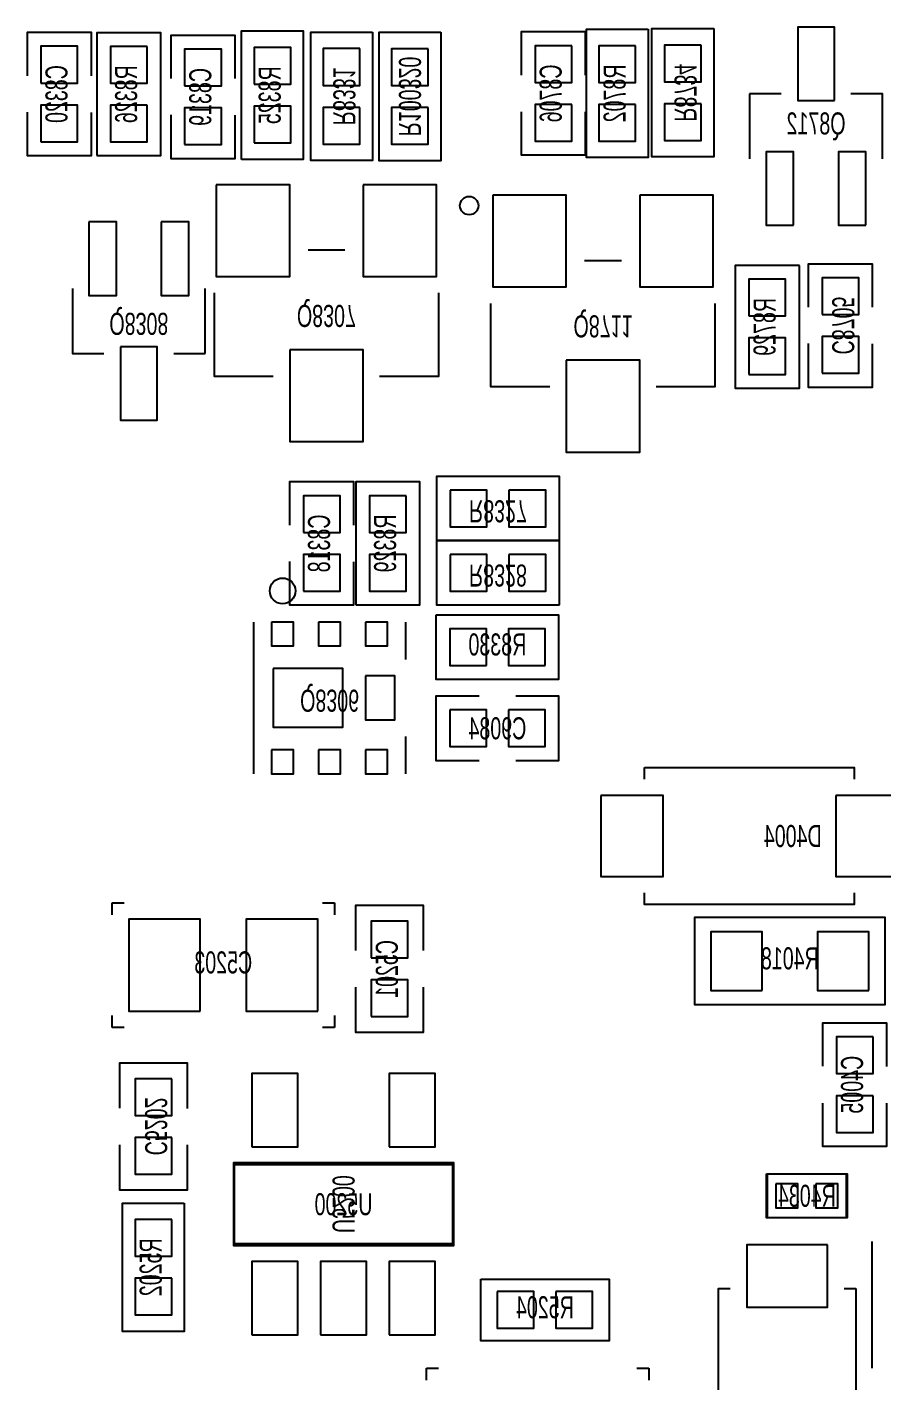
# Model space of a CAD drawing. Extents: x -3 to 113, y -19 to 74.
# Drawn here: x 25.97 to 37.82, y 8.4 to 27.15 of the extents above; entities that cross this region are included whole.
import ezdxf
from ezdxf.enums import TextEntityAlignment as Align

# ---------------------------------------------------------------- set-up
doc = ezdxf.new("R2010")
doc.units = 0
for name, color, linetype in [('PG_ASSEMBLY_BOTTOM', 254, 'CONTINUOUS'), ('PG_SILKSCREEN_BOTTOM', 254, 'CONTINUOUS'), ('PIN_BOTTOM', 12, 'CONTINUOUS'), ('RD_ASSEMBLY_BOTTOM', 40, 'CONTINUOUS'), ('RD_SILKSCREEN_BOTTOM', 254, 'CONTINUOUS')]:
    doc.layers.add(name, color=color, linetype=linetype)

msp = doc.modelspace()

# ---------------------------------------------------------------- linework, layer by layer
at = {"layer": 'PG_ASSEMBLY_BOTTOM'}
for points in [[(26.862532, 26.478738), (26.862532, 27.075638), (25.973532, 27.075638), (25.973532, 26.478738)], [(26.937208, 25.371552), (27.826208, 25.371552), (27.826208, 27.073352), (26.937208, 27.073352), (26.937208, 25.371552)], [(28.852114, 26.439114), (28.852114, 27.036014), (27.963114, 27.036014), (27.963114, 26.439114)], [(28.940506, 25.319482), (28.940506, 27.097482), (29.79547, 27.097482), (29.79547, 25.319482), (28.940506, 25.319482)], [(30.752796, 27.08148), (30.752796, 25.30348), (29.897832, 25.30348), (29.897832, 27.08148), (30.752796, 27.08148)], [(31.698438, 27.079448), (31.698438, 25.301448), (30.843474, 25.301448), (30.843474, 27.079448), (31.698438, 27.079448)], [(33.70072, 26.483564), (33.70072, 27.084274), (32.81172, 27.084274), (32.81172, 26.487374)], [(34.567622, 27.122374), (34.567622, 25.344374), (33.712658, 25.344374), (33.712658, 27.122374), (34.567622, 27.122374)], [(35.47364, 27.131518), (35.47364, 25.353518), (34.618676, 25.353518), (34.618676, 27.131518), (35.47364, 27.131518)], [(25.973532, 25.974548), (25.973532, 25.373838), (26.862532, 25.373838), (26.862532, 25.970738)], [(27.963114, 25.934924), (27.963114, 25.334214), (28.852114, 25.334214), (28.852114, 25.931114)], [(32.81172, 25.979374), (32.81172, 25.382474), (33.70072, 25.382474), (33.70072, 25.979374)], [(36.65982, 23.85314), (35.77082, 23.85314), (35.77082, 22.15134), (36.65982, 22.15134), (36.65982, 23.85314)], [(37.672518, 23.274274), (37.672518, 23.871174), (36.783518, 23.871174), (36.783518, 23.274274)], [(36.783518, 22.770084), (36.783518, 22.169374), (37.672518, 22.169374), (37.672518, 22.766274)], [(30.494986, 20.258786), (30.494986, 20.855686), (29.605986, 20.855686), (29.605986, 20.258786)], [(30.520386, 19.153886), (31.409386, 19.153886), (31.409386, 20.855686), (30.520386, 20.855686), (30.520386, 19.153886)], [(33.339786, 20.042886), (33.339786, 20.931886), (31.637986, 20.931886), (31.637986, 20.042886), (33.339786, 20.042886)], [(33.339786, 19.153886), (33.339786, 20.042886), (31.637986, 20.042886), (31.637986, 19.153886), (33.339786, 19.153886)], [(29.605986, 19.754596), (29.605986, 19.153886), (30.494986, 19.153886), (30.494986, 19.750786)], [(32.231076, 17.89049), (31.630366, 17.89049), (31.630366, 17.00149), (32.227266, 17.00149)], [(32.735266, 17.00149), (33.332166, 17.00149), (33.332166, 17.89049), (32.735266, 17.89049)], [(31.45917, 14.369288), (31.45917, 14.991588), (30.51937, 14.991588), (30.51937, 14.369288)], [(37.505132, 14.82598), (35.20694, 14.82598), (35.20694, 13.621512), (37.84854, 13.621512), (37.84854, 14.82598), (37.505132, 14.82598)], [(30.51937, 13.865098), (30.51937, 13.238988), (31.45917, 13.238988), (31.45917, 13.861288)], [(37.870384, 12.7635), (37.870384, 13.36421), (36.981384, 13.36421), (36.981384, 12.76731)], [(28.190952, 12.18565), (28.190952, 12.81176), (27.251152, 12.81176), (27.251152, 12.18946)], [(36.981384, 12.25931), (36.981384, 11.66241), (37.870384, 11.66241), (37.870384, 12.25931)], [(27.251152, 11.68146), (27.251152, 11.05916), (28.190952, 11.05916), (28.190952, 11.68146)], [(31.875984, 10.351008), (31.875984, 11.430508), (28.827984, 11.430508), (28.827984, 10.287508), (31.875984, 10.287508), (31.875984, 10.351008)], [(28.14828, 10.874756), (28.14828, 9.096756), (27.293316, 9.096756), (27.293316, 10.874756), (28.14828, 10.874756)], [(32.249872, 9.822434), (34.027872, 9.822434), (34.027872, 8.96747), (32.249872, 8.96747), (32.249872, 9.822434)]]:
    msp.add_lwpolyline(points, dxfattribs=at)
msp.add_lwpolyline([(36.204398, 11.28014), (37.321998, 11.28014), (37.321998, 10.67054), (36.204398, 10.67054)], close=True, dxfattribs=at)
at = {"layer": 'PG_SILKSCREEN_BOTTOM'}
for points in [[(35.970972, 26.229564), (35.970972, 25.329388)], [(36.407598, 26.229564), (35.970972, 26.229564)], [(37.809424, 25.329388), (37.809424, 26.229564), (37.372798, 26.229564)], [(29.861256, 24.0665), (30.369256, 24.0665)], [(33.68802, 23.922228), (34.19602, 23.922228)], [(26.600658, 23.532084), (26.600658, 22.631908), (27.037284, 22.631908)], [(28.43911, 22.631908), (28.43911, 23.532084)], [(29.378656, 22.31644), (28.565348, 22.31644), (28.565348, 23.47087)], [(31.665164, 23.47087), (31.665164, 22.31644), (30.851856, 22.31644)], [(33.20542, 22.172168), (32.392112, 22.172168), (32.392112, 23.326598)], [(35.491928, 23.326598), (35.491928, 22.172168), (34.67862, 22.172168)], [(28.002484, 22.631908), (28.43911, 22.631908)], [(31.630366, 19.012916), (31.630366, 18.123916), (33.332166, 18.123916), (33.332166, 19.012916), (31.630366, 19.012916)], [(29.109416, 16.815816), (29.109416, 18.915888)], [(31.209488, 18.915888), (31.209488, 18.399252)], [(31.209488, 17.332452), (31.209488, 16.815816)], [(34.518346, 16.90497), (37.418518, 16.90497), (37.418518, 16.74241)], [(34.518346, 16.74241), (34.518346, 16.90497)], [(27.15133, 15.030704), (27.31643, 15.030704)], [(27.15133, 14.865604), (27.15133, 15.030704)], [(30.05963, 15.030704), (30.22473, 15.030704)], [(30.22473, 15.030704), (30.22473, 14.865604)], [(37.418518, 15.16761), (37.418518, 15.00505), (34.518346, 15.00505), (34.518346, 15.16761)], [(27.15133, 13.303504), (27.15133, 13.468604)], [(30.22473, 13.468604), (30.22473, 13.303504)], [(27.31643, 13.303504), (27.15133, 13.303504)], [(30.22473, 13.303504), (30.05963, 13.303504)], [(31.863284, 10.312908), (31.863284, 11.405108), (28.840684, 11.405108), (28.840684, 10.312908), (31.863284, 10.312908)], [(36.213288, 10.675366), (37.313108, 10.675366), (37.313108, 11.275314), (36.213288, 11.275314), (36.213288, 10.675366)], [(37.662358, 10.34161), (37.662358, 8.59155)], [(35.702494, 6.790944), (35.539934, 6.790944), (35.539934, 9.691116), (35.702494, 9.691116)], [(37.439854, 9.691116), (37.439854, 6.790944), (37.277294, 6.790944)], [(37.277294, 9.691116), (37.439854, 9.691116)], [(31.502096, 8.587232), (31.667196, 8.587232)], [(31.502096, 8.422132), (31.502096, 8.587232)], [(34.410396, 8.587232), (34.575496, 8.587232)], [(34.575496, 8.587232), (34.575496, 8.422132)]]:
    msp.add_lwpolyline(points, dxfattribs=at)
for points in [[(32.21736, 24.680418, -1), (31.96336, 24.680418, -1), (32.21736, 24.680418)], [(29.687266, 19.347942, -1), (29.331666, 19.347942, -1), (29.687266, 19.347942)]]:
    msp.add_lwpolyline(points, format="xyb", dxfattribs=at)
at = {"layer": 'PIN_BOTTOM'}
for points in [[(37.144198, 26.135076), (37.144198, 27.151076), (36.636198, 27.151076), (36.636198, 26.135076)], [(26.164032, 26.377138), (26.672032, 26.377138), (26.672032, 26.885138), (26.164032, 26.885138)], [(27.635708, 26.882852), (27.127708, 26.882852), (27.127708, 26.374852), (27.635708, 26.374852)], [(28.153614, 26.337514), (28.661614, 26.337514), (28.661614, 26.845514), (28.153614, 26.845514)], [(29.113988, 26.360882), (29.621988, 26.360882), (29.621988, 26.868882), (29.113988, 26.868882)], [(30.579314, 26.85288), (30.071314, 26.85288), (30.071314, 26.34488), (30.579314, 26.34488)], [(31.524956, 26.850848), (31.016956, 26.850848), (31.016956, 26.342848), (31.524956, 26.342848)], [(33.51022, 26.893774), (33.00222, 26.893774), (33.00222, 26.385774), (33.51022, 26.385774)], [(34.39414, 26.893774), (33.88614, 26.893774), (33.88614, 26.385774), (34.39414, 26.385774)], [(35.300158, 26.902918), (34.792158, 26.902918), (34.792158, 26.394918), (35.300158, 26.394918)], [(26.164032, 25.564338), (26.672032, 25.564338), (26.672032, 26.072338), (26.164032, 26.072338)], [(27.635708, 26.070052), (27.127708, 26.070052), (27.127708, 25.562052), (27.635708, 25.562052)], [(33.51022, 26.080974), (33.00222, 26.080974), (33.00222, 25.572974), (33.51022, 25.572974)], [(34.39414, 26.080974), (33.88614, 26.080974), (33.88614, 25.572974), (34.39414, 25.572974)], [(35.300158, 26.090118), (34.792158, 26.090118), (34.792158, 25.582118), (35.300158, 25.582118)], [(28.153614, 25.524714), (28.661614, 25.524714), (28.661614, 26.032714), (28.153614, 26.032714)], [(29.113988, 25.548082), (29.621988, 25.548082), (29.621988, 26.056082), (29.113988, 26.056082)], [(30.579314, 26.04008), (30.071314, 26.04008), (30.071314, 25.53208), (30.579314, 25.53208)], [(31.524956, 26.038048), (31.016956, 26.038048), (31.016956, 25.530048), (31.524956, 25.530048)], [(36.580572, 24.407876), (36.580572, 25.423876), (36.199572, 25.423876), (36.199572, 24.407876)], [(37.580824, 24.407876), (37.580824, 25.423876), (37.199824, 25.423876), (37.199824, 24.407876)], [(28.591256, 24.96947), (28.591256, 23.69947), (29.607256, 23.69947), (29.607256, 24.96947)], [(30.623256, 24.96947), (30.623256, 23.69947), (31.639256, 23.69947), (31.639256, 24.96947)], [(32.41802, 24.825198), (32.41802, 23.555198), (33.43402, 23.555198), (33.43402, 24.825198)], [(34.45002, 24.825198), (34.45002, 23.555198), (35.46602, 23.555198), (35.46602, 24.825198)], [(26.829258, 24.453596), (26.829258, 23.437596), (27.210258, 23.437596), (27.210258, 24.453596)], [(27.82951, 24.453596), (27.82951, 23.437596), (28.21051, 23.437596), (28.21051, 24.453596)], [(35.96132, 23.15464), (36.46932, 23.15464), (36.46932, 23.66264), (35.96132, 23.66264)], [(36.974018, 23.172674), (37.482018, 23.172674), (37.482018, 23.680674), (36.974018, 23.680674)], [(27.265884, 22.726396), (27.265884, 21.710396), (27.773884, 21.710396), (27.773884, 22.726396)], [(35.96132, 22.34184), (36.46932, 22.34184), (36.46932, 22.84984), (35.96132, 22.84984)], [(36.974018, 22.359874), (37.482018, 22.359874), (37.482018, 22.867874), (36.974018, 22.867874)], [(29.607256, 22.68347), (29.607256, 21.41347), (30.623256, 21.41347), (30.623256, 22.68347)], [(33.43402, 22.539198), (33.43402, 21.269198), (34.45002, 21.269198), (34.45002, 22.539198)], [(29.796486, 20.157186), (30.304486, 20.157186), (30.304486, 20.665186), (29.796486, 20.665186)], [(31.218886, 20.665186), (30.710886, 20.665186), (30.710886, 20.157186), (31.218886, 20.157186)], [(31.828486, 20.741386), (31.828486, 20.233386), (32.336486, 20.233386), (32.336486, 20.741386)], [(32.641286, 20.741386), (32.641286, 20.233386), (33.149286, 20.233386), (33.149286, 20.741386)], [(29.796486, 19.344386), (30.304486, 19.344386), (30.304486, 19.852386), (29.796486, 19.852386)], [(31.218886, 19.852386), (30.710886, 19.852386), (30.710886, 19.344386), (31.218886, 19.344386)], [(31.828486, 19.852386), (31.828486, 19.344386), (32.336486, 19.344386), (32.336486, 19.852386)], [(32.641286, 19.852386), (32.641286, 19.344386), (33.149286, 19.344386), (33.149286, 19.852386)], [(29.357066, 18.916142), (29.357066, 18.585942), (29.661866, 18.585942), (29.661866, 18.916142)], [(30.007052, 18.916142), (30.007052, 18.585942), (30.311852, 18.585942), (30.311852, 18.916142)], [(30.657038, 18.916142), (30.657038, 18.585942), (30.961838, 18.585942), (30.961838, 18.916142)], [(32.328866, 18.314416), (32.328866, 18.822416), (31.820866, 18.822416), (31.820866, 18.314416)], [(33.141666, 18.314416), (33.141666, 18.822416), (32.633666, 18.822416), (32.633666, 18.314416)], [(29.376878, 18.272252), (29.376878, 17.459452), (30.342078, 17.459452), (30.342078, 18.272252)], [(30.656276, 18.170652), (30.656276, 17.561052), (31.062676, 17.561052), (31.062676, 18.170652)], [(31.820866, 17.69999), (31.820866, 17.19199), (32.328866, 17.19199), (32.328866, 17.69999)], [(32.633666, 17.69999), (32.633666, 17.19199), (33.141666, 17.19199), (33.141666, 17.69999)], [(29.357066, 17.145762), (29.357066, 16.815562), (29.661866, 16.815562), (29.661866, 17.145762)], [(30.007052, 17.145762), (30.007052, 16.815562), (30.311852, 16.815562), (30.311852, 17.145762)], [(30.657038, 17.145762), (30.657038, 16.815562), (30.961838, 16.815562), (30.961838, 17.145762)], [(33.911032, 16.51381), (33.911032, 15.39621), (34.774632, 15.39621), (34.774632, 16.51381)], [(37.162232, 16.51381), (37.162232, 15.39621), (38.025832, 15.39621), (38.025832, 16.51381)], [(28.37053, 13.532104), (28.37053, 14.802104), (27.37993, 14.802104), (27.37993, 13.532104)], [(29.99613, 13.532104), (29.99613, 14.802104), (29.00553, 14.802104), (29.00553, 13.532104)], [(30.73527, 14.267688), (31.24327, 14.267688), (31.24327, 14.775688), (30.73527, 14.775688)], [(36.14674, 13.817346), (36.14674, 14.630146), (35.43554, 14.630146), (35.43554, 13.817346)], [(37.61994, 13.817346), (37.61994, 14.630146), (36.90874, 14.630146), (36.90874, 13.817346)], [(30.73527, 13.454888), (31.24327, 13.454888), (31.24327, 13.962888), (30.73527, 13.962888)], [(37.679884, 13.17371), (37.171884, 13.17371), (37.171884, 12.66571), (37.679884, 12.66571)], [(27.975052, 12.59586), (27.467052, 12.59586), (27.467052, 12.08786), (27.975052, 12.08786)], [(29.084524, 11.651488), (29.719524, 11.651488), (29.719524, 12.667488), (29.084524, 12.667488)], [(30.984444, 11.651488), (31.619444, 11.651488), (31.619444, 12.667488), (30.984444, 12.667488)], [(37.679884, 12.36091), (37.171884, 12.36091), (37.171884, 11.85291), (37.679884, 11.85291)], [(27.975052, 11.78306), (27.467052, 11.78306), (27.467052, 11.27506), (27.975052, 11.27506)], [(36.335716, 11.14044), (36.335716, 10.81024), (36.640516, 10.81024), (36.640516, 11.14044)], [(36.88588, 11.14044), (36.88588, 10.81024), (37.19068, 10.81024), (37.19068, 11.14044)], [(27.974798, 10.646156), (27.466798, 10.646156), (27.466798, 10.138156), (27.974798, 10.138156)], [(37.048694, 10.29843), (35.931094, 10.29843), (35.931094, 9.43483), (37.048694, 9.43483)], [(29.084524, 9.050528), (29.719524, 9.050528), (29.719524, 10.066528), (29.084524, 10.066528)], [(30.034484, 9.050528), (30.669484, 9.050528), (30.669484, 10.066528), (30.034484, 10.066528)], [(30.984444, 9.050528), (31.619444, 9.050528), (31.619444, 10.066528), (30.984444, 10.066528)], [(27.974798, 9.833356), (27.466798, 9.833356), (27.466798, 9.325356), (27.974798, 9.325356)], [(32.478472, 9.648952), (32.478472, 9.140952), (32.986472, 9.140952), (32.986472, 9.648952)], [(33.291272, 9.648952), (33.291272, 9.140952), (33.799272, 9.140952), (33.799272, 9.648952)]]:
    msp.add_lwpolyline(points, close=True, dxfattribs=at)

# ---------------------------------------------------------------- texts
at = {"layer": 'RD_ASSEMBLY_BOTTOM', "text_generation_flag": 2, "width": 0.666667}
for s, rotation, p in [('R8734', 270, (34.931858, 26.242518)), ('C8320', 90, (26.532332, 26.224738)), ('R8326', 90, (27.496008, 26.222452)), ('C8319', 90, (28.521914, 26.185114)), ('R8325', 90, (29.482288, 26.208482)), ('R8331', 270, (30.211014, 26.19248)), ('C8706', 90, (33.37052, 26.233374)), ('R8702', 90, (34.25444, 26.233374)), ('Q8308', 180, (27.519884, 23.196296)), ('Q8307', 180, (30.115256, 23.30577)), ('R8729', 90, (36.32962, 23.00224)), ('C8705', 270, (37.113718, 23.020274)), ('Q8711', 180, (33.94202, 23.161498)), ('R8327', 180, (32.488886, 20.601686)), ('C8318', 90, (30.164786, 20.004786)), ('R8329', 90, (31.079186, 20.004786)), ('R8328', 180, (32.488886, 19.712686)), ('Q8306', 180, (30.159452, 17.980152)), ('C5201', 90, (31.10357, 14.115288)), ('C4005', 90, (37.540184, 12.51331)), ('C5202', 270, (27.606752, 11.93546)), ('R5202', 90, (27.835098, 9.985756))]:
    msp.add_text(s, height=0.3048, rotation=rotation, dxfattribs=at).set_placement(p, align=Align.CENTER)
for s, p in [('Q8712', (36.890198, 25.665176)), ('R8330', (32.481266, 18.454116)), ('C5203', (28.68803, 14.052804)), ('R4018', (36.52774, 14.109446)), ('R4034', (36.763198, 10.82294)), ('U5200', (30.351984, 10.706608)), ('R5204', (33.138872, 9.280652))]:
    msp.add_text(s, height=0.3048, dxfattribs=at).set_placement(p, align=Align.CENTER)
at = {"layer": 'RD_SILKSCREEN_BOTTOM', "text_generation_flag": 2, "width": 0.666667}
for s, p in [('R100320', (31.118556, 26.190448)), ('U5200', (30.199584, 10.859008))]:
    msp.add_text(s, height=0.3048, rotation=270, dxfattribs=at).set_placement(p, align=Align.CENTER)
for s, p in [('C9084', (32.481266, 17.29359)), ('D4004', (36.567872, 15.80261)), ('R4034', (36.763198, 10.82294))]:
    msp.add_text(s, height=0.3048, dxfattribs=at).set_placement(p, align=Align.CENTER)

doc.saveas('drawing.dxf')
